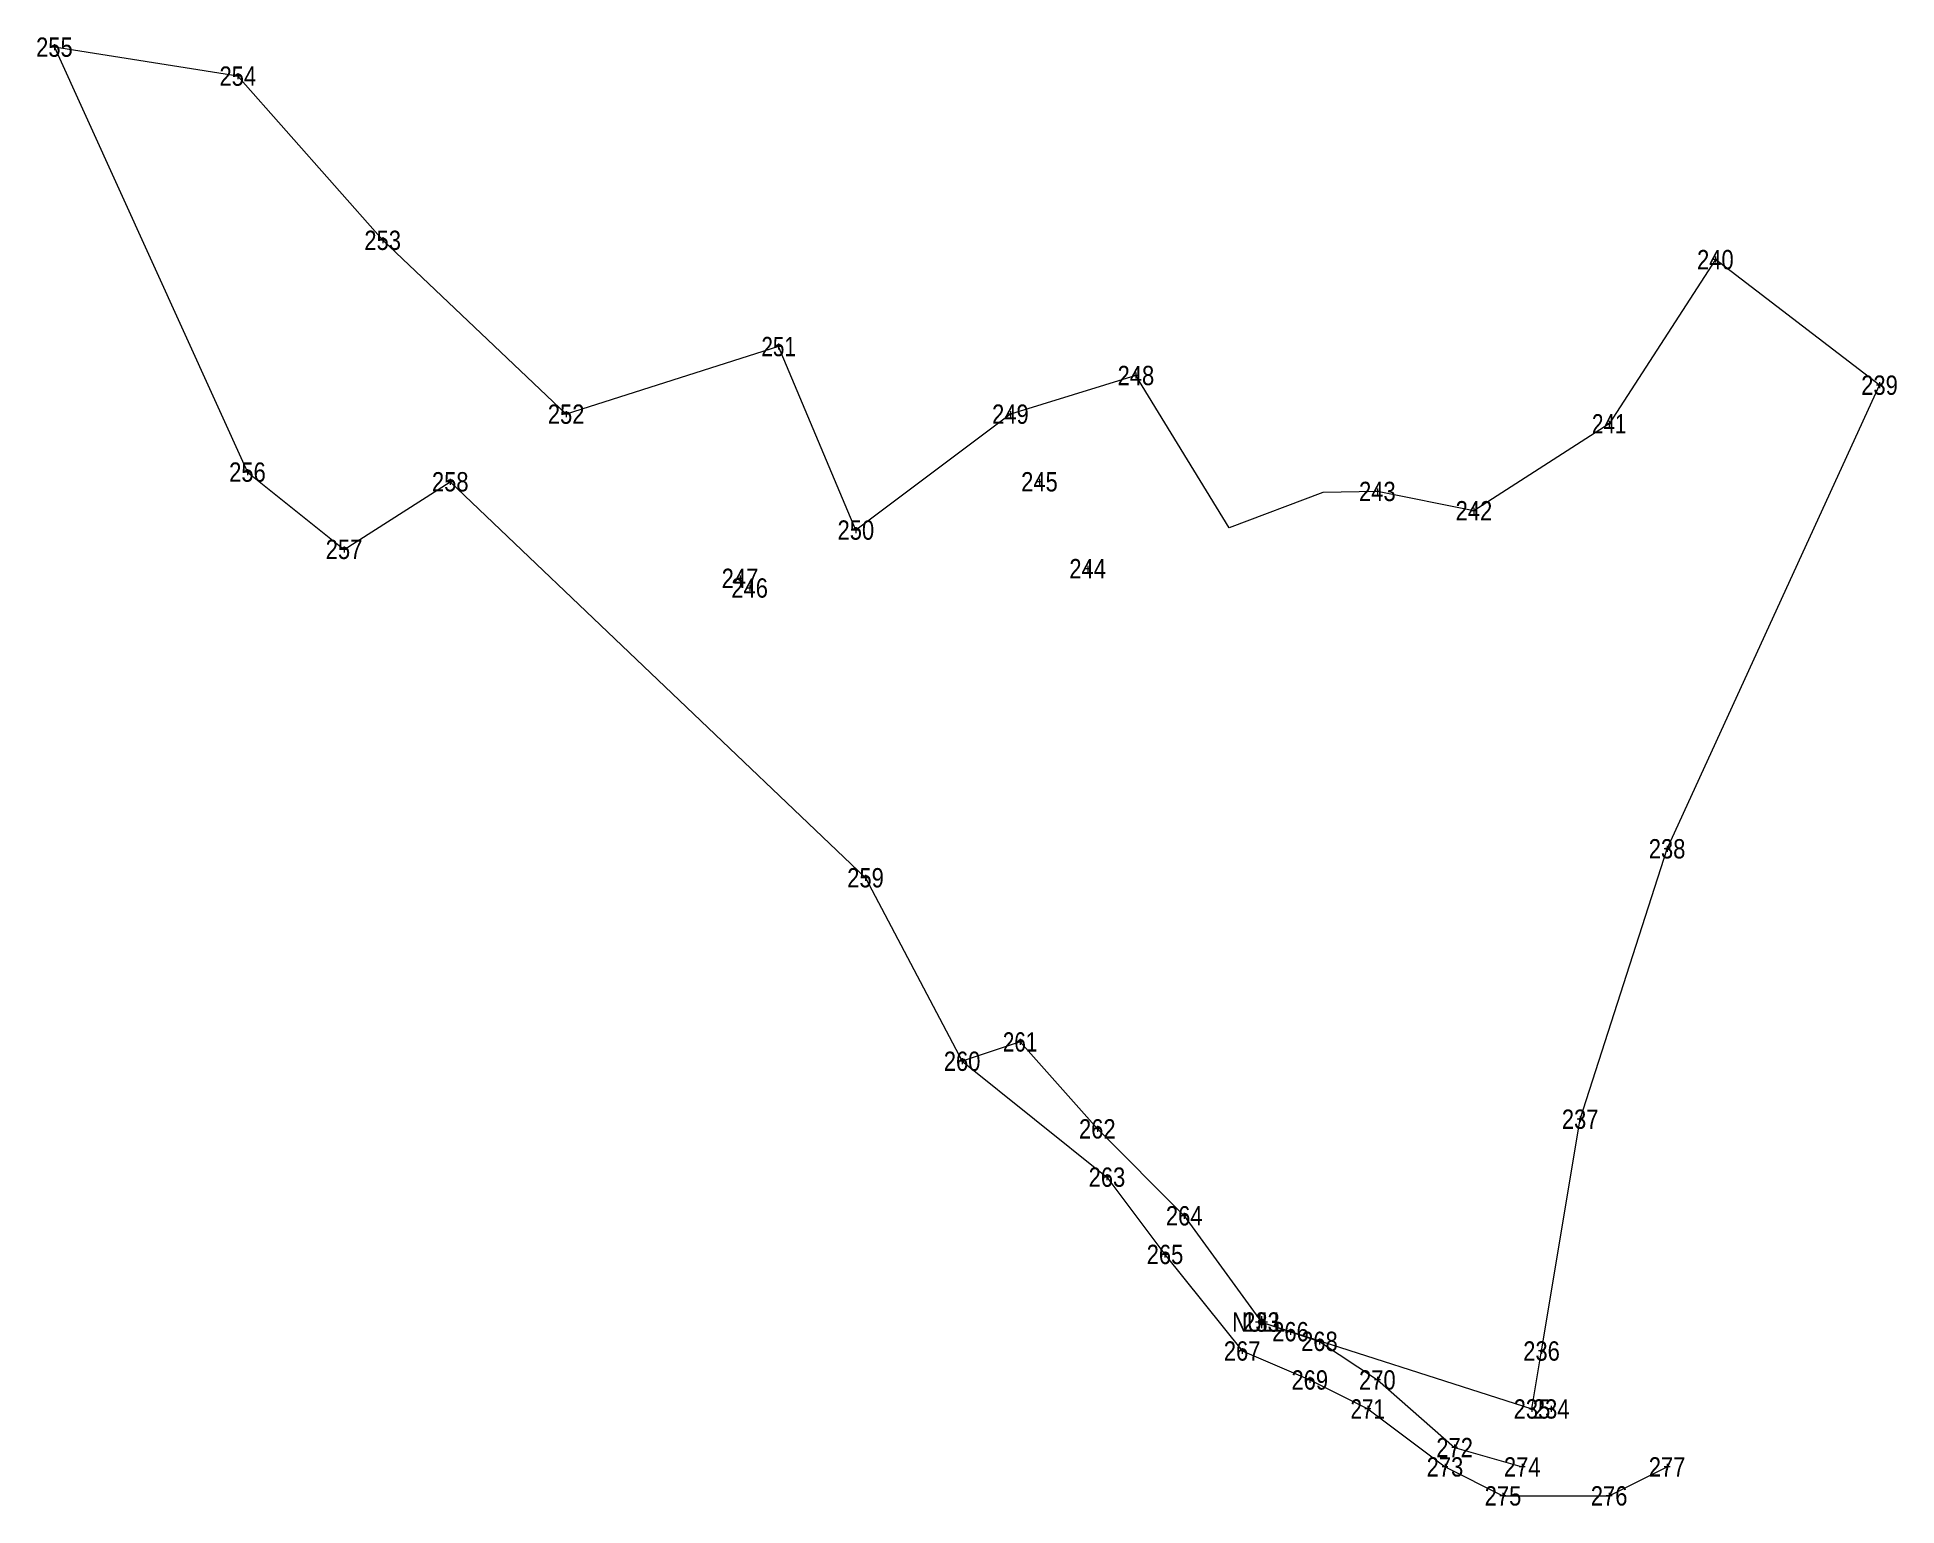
# Model space of a CAD drawing. Header units: metres. Extents: x 538509 to 548903, y 1836893 to 1840785.
# Drawn here: x 548710.2 to 548902.8, y 1840633 to 1840785 of the extents above.
import ezdxf
from ezdxf.enums import TextEntityAlignment as Align

# ---------------------------------------------------------------- set-up
doc = ezdxf.new("R2010")
doc.units = ezdxf.units.M
doc.header["$LTSCALE"] = 0.8
doc.header["$PDMODE"] = 32
doc.header["$PDSIZE"] = 0.4
for name, color, linetype, lineweight in [('10', 7, 'Continuous', 13), ('11', 7, 'Continuous', 13), ('2', 7, 'Continuous', 13)]:
    doc.layers.add(name, color=color, linetype=linetype, lineweight=lineweight)
doc.layers.add('12', color=7, linetype='Continuous')

msp = doc.modelspace()

# ---------------------------------------------------------------- linework, layer by layer
at = {"layer": '10'}
for p, q in [((548836.69, 1840652), (548836.38, 1840652)), ((548837, 1840652.62), (548837, 1840652.31)), ((548837, 1840651.69), (548837, 1840651.37)), ((548837.62, 1840652), (548837.31, 1840652))]:
    msp.add_line(p, q, dxfattribs=at)
msp.add_circle((548837, 1840652), 0.312, dxfattribs=at)
msp.add_point((548837, 1840652), dxfattribs=at)
at = {"layer": '11'}
for p, q in [((548712.31, 1840784), (548711.69, 1840784)), ((548712, 1840784.31), (548712, 1840783.69)), ((548731.31, 1840781), (548730.69, 1840781)), ((548731, 1840781.31), (548731, 1840780.69)), ((548746.31, 1840764), (548745.69, 1840764)), ((548746, 1840764.31), (548746, 1840763.69)), ((548884.31, 1840762), (548883.69, 1840762)), ((548884, 1840762.31), (548884, 1840761.69)), ((548787, 1840753.31), (548787, 1840752.69)), ((548787.31, 1840753), (548786.69, 1840753)), ((548824.31, 1840750), (548823.69, 1840750)), ((548824, 1840750.31), (548824, 1840749.69)), ((548901, 1840749.31), (548901, 1840748.69)), ((548901.31, 1840749), (548900.69, 1840749)), ((548765.31, 1840746), (548764.69, 1840746)), ((548765, 1840746.31), (548765, 1840745.69)), ((548811.31, 1840746), (548810.69, 1840746)), ((548811, 1840746.31), (548811, 1840745.69)), ((548873.31, 1840745), (548872.69, 1840745)), ((548873, 1840745.31), (548873, 1840744.69)), ((548732.31, 1840740), (548731.69, 1840740)), ((548732, 1840740.31), (548732, 1840739.69)), ((548753.31, 1840739), (548752.69, 1840739)), ((548753, 1840739.31), (548753, 1840738.69)), ((548814.31, 1840739), (548813.69, 1840739)), ((548814, 1840739.31), (548814, 1840738.69)), ((548849.31, 1840738), (548848.69, 1840738)), ((548849, 1840738.31), (548849, 1840737.69)), ((548859.31, 1840736), (548858.69, 1840736)), ((548859, 1840736.31), (548859, 1840735.69)), ((548795.31, 1840734), (548794.69, 1840734)), ((548795, 1840734.31), (548795, 1840733.69)), ((548742.31, 1840732), (548741.69, 1840732)), ((548742, 1840732.31), (548742, 1840731.69)), ((548819, 1840730.31), (548819, 1840729.69)), ((548783.31, 1840729), (548782.69, 1840729)), ((548783, 1840729.31), (548783, 1840728.69)), ((548784, 1840728.31), (548784, 1840727.69)), ((548819.31, 1840730), (548818.69, 1840730)), ((548784.31, 1840728), (548783.69, 1840728)), ((548879, 1840701.31), (548879, 1840700.69)), ((548879.31, 1840701), (548878.69, 1840701)), ((548796.31, 1840698), (548795.69, 1840698)), ((548796, 1840698.31), (548796, 1840697.69)), ((548812.31, 1840681), (548811.69, 1840681)), ((548812, 1840681.31), (548812, 1840680.69)), ((548806.31, 1840679), (548805.69, 1840679)), ((548806, 1840679.31), (548806, 1840678.69)), ((548820, 1840672.31), (548820, 1840671.69)), ((548870.31, 1840673), (548869.69, 1840673)), ((548870, 1840673.31), (548870, 1840672.69)), ((548820.31, 1840672), (548819.69, 1840672)), ((548821.31, 1840667), (548820.69, 1840667)), ((548821, 1840667.31), (548821, 1840666.69)), ((548829.31, 1840663), (548828.69, 1840663)), ((548829, 1840663.31), (548829, 1840662.69)), ((548827.31, 1840659), (548826.69, 1840659)), ((548827, 1840659.31), (548827, 1840658.69)), ((548837.31, 1840652), (548836.69, 1840652)), ((548837, 1840652.31), (548837, 1840651.69)), ((548840, 1840651.31), (548840, 1840650.69)), ((548835, 1840649.31), (548835, 1840648.69)), ((548840.31, 1840651), (548839.69, 1840651)), ((548843.31, 1840650), (548842.69, 1840650)), ((548843, 1840650.31), (548843, 1840649.69)), ((548866, 1840649.31), (548866, 1840648.69)), ((548835.31, 1840649), (548834.69, 1840649)), ((548866.31, 1840649), (548865.69, 1840649)), ((548842.31, 1840646), (548841.69, 1840646)), ((548842, 1840646.31), (548842, 1840645.69)), ((548849.31, 1840646), (548848.69, 1840646)), ((548849, 1840646.31), (548849, 1840645.69)), ((548848.31, 1840643), (548847.69, 1840643)), ((548848, 1840643.31), (548848, 1840642.69)), ((548865.31, 1840643), (548864.69, 1840643)), ((548865, 1840643.31), (548865, 1840642.69)), ((548867.31, 1840643), (548866.69, 1840643)), ((548867, 1840643.31), (548867, 1840642.69)), ((548857.31, 1840639), (548856.69, 1840639)), ((548857, 1840639.31), (548857, 1840638.69)), ((548856.31, 1840637), (548855.69, 1840637)), ((548856, 1840637.31), (548856, 1840636.69)), ((548864.31, 1840637), (548863.69, 1840637)), ((548864, 1840637.31), (548864, 1840636.69)), ((548879.31, 1840637), (548878.69, 1840637)), ((548879, 1840637.31), (548879, 1840636.69)), ((548862.31, 1840634), (548861.69, 1840634)), ((548862, 1840634.31), (548862, 1840633.69)), ((548873.31, 1840634), (548872.69, 1840634)), ((548873, 1840634.31), (548873, 1840633.69))]:
    msp.add_line(p, q, dxfattribs=at)
at = {"layer": '2'}
for p, q in [((548870, 1840673), (548879, 1840701)), ((548812, 1840681), (548806, 1840679)), ((548837, 1840652), (548865, 1840643))]:
    msp.add_line(p, q, dxfattribs=at)
for points in [[(548811, 1840746), (548795, 1840734), (548787, 1840753), (548765, 1840746), (548746, 1840764), (548731, 1840781), (548712, 1840784), (548732, 1840740), (548742, 1840732), (548753, 1840739), (548796, 1840698), (548806, 1840679)], [(548879, 1840701), (548901, 1840749), (548884, 1840762), (548873, 1840745), (548859, 1840736), (548849, 1840738), (548843.36, 1840737.88)], [(548843.36, 1840737.88), (548833.64, 1840734.22), (548824, 1840750), (548811, 1840746)], [(548812, 1840681), (548820, 1840672), (548829, 1840663), (548837, 1840652)], [(548806, 1840679), (548821, 1840667), (548827, 1840659), (548835, 1840649), (548842, 1840646), (548848, 1840643), (548856, 1840637), (548862, 1840634), (548873, 1840634), (548879, 1840637)], [(548865, 1840643), (548866, 1840649), (548870, 1840673)], [(548837, 1840652), (548840, 1840651), (548843, 1840650), (548849, 1840646), (548857, 1840639), (548864, 1840637)]]:
    msp.add_lwpolyline(points, dxfattribs=at)

# ---------------------------------------------------------------- texts
at = {"layer": '12'}
for s, width, p in [('255', 0.85, (548712.005, 1840783)), ('254', 0.85, (548730.995, 1840780)), ('253', 0.85, (548745.995, 1840763)), ('240', 0.85, (548883.995, 1840761)), ('251', 0.8, (548787, 1840752)), ('248', 0.85, (548823.995, 1840749)), ('239', 0.85, (548900.995, 1840748)), ('252', 0.85, (548764.995, 1840745)), ('249', 0.85, (548810.995, 1840745)), ('241', 0.8, (548873, 1840744)), ('256', 0.85, (548731.995, 1840739)), ('258', 0.85, (548752.995, 1840738)), ('245', 0.85, (548814.005, 1840738)), ('243', 0.85, (548848.995, 1840737)), ('242', 0.85, (548858.995, 1840735)), ('250', 0.85, (548794.995, 1840733)), ('257', 0.85, (548741.995, 1840731)), ('247', 0.85, (548782.995, 1840728)), ('244', 0.85, (548818.995, 1840729)), ('246', 0.85, (548783.995, 1840727)), ('238', 0.85, (548878.995, 1840700)), ('259', 0.85, (548795.995, 1840697)), ('261', 0.8, (548812, 1840680)), ('260', 0.85, (548805.995, 1840678)), ('262', 0.85, (548819.995, 1840671)), ('237', 0.85, (548869.995, 1840672)), ('263', 0.85, (548820.995, 1840666)), ('264', 0.85, (548828.995, 1840662)), ('265', 0.85, (548827.005, 1840658)), ('NULL ', 0.8, (548837.005, 1840651)), ('233', 0.85, (548836.995, 1840651)), ('266', 0.85, (548839.995, 1840650)), ('267', 0.85, (548834.995, 1840648)), ('268', 0.85, (548842.995, 1840649)), ('236', 0.85, (548865.995, 1840648)), ('269', 0.85, (548841.995, 1840645)), ('270', 0.85, (548848.995, 1840645)), ('271', 0.8, (548848, 1840642)), ('235', 0.85, (548865.005, 1840642)), ('234', 0.85, (548866.995, 1840642)), ('272', 0.85, (548856.995, 1840638)), ('273', 0.85, (548855.995, 1840636)), ('274', 0.85, (548863.995, 1840636)), ('277', 0.85, (548878.995, 1840636)), ('275', 0.85, (548862.005, 1840633)), ('276', 0.85, (548872.995, 1840633))]:
    msp.add_text(s, height=2, dxfattribs=dict(at, width=width)).set_placement(p, align=Align.CENTER)

doc.saveas('drawing.dxf')
